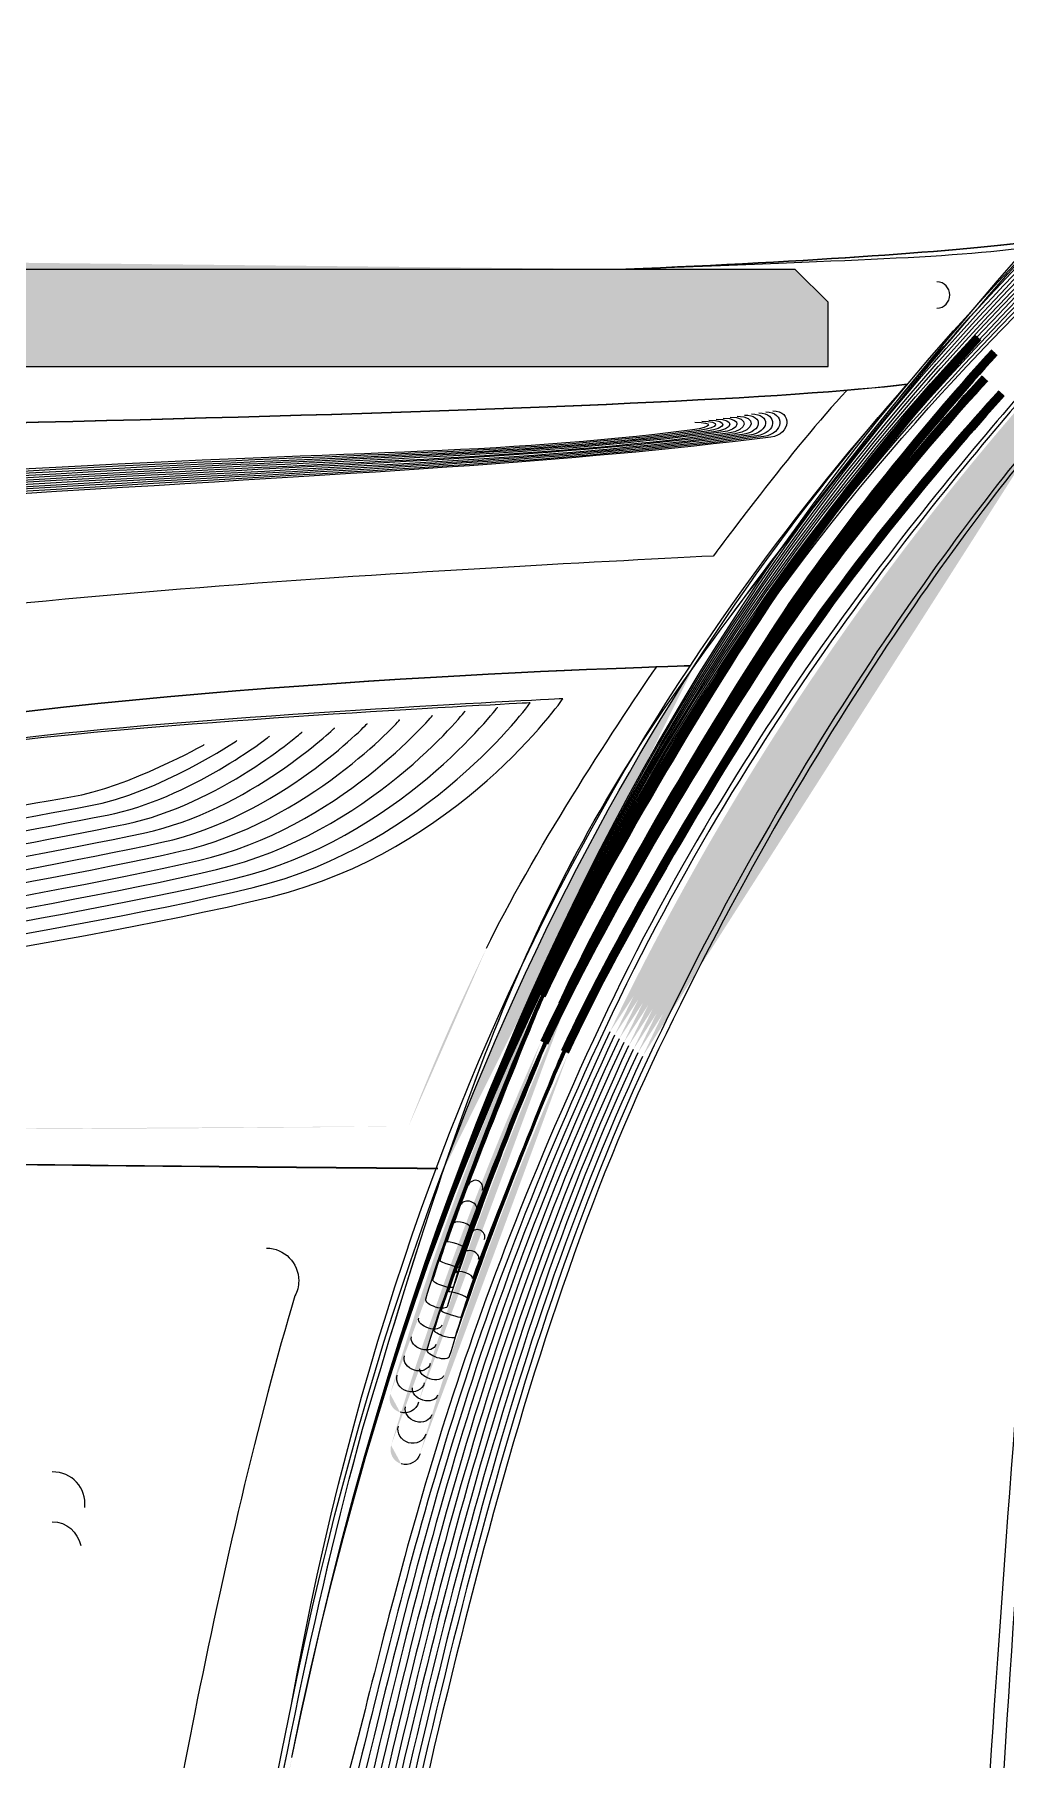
# Model space of a CAD drawing. Header units: millimetres. Extents: x 1111 to 1333, y -447 to -319.
# Drawn here: x 1281.45 to 1281.738, y -440.785 to -440.274 of the extents above; entities that cross this region are included whole.
import ezdxf

# ---------------------------------------------------------------- set-up
doc = ezdxf.new("R2010")
doc.units = ezdxf.units.MM

# ---------------------------------------------------------------- blocks, each defined once
blk = doc.blocks.new('scanne')
at = {"transparency": 33554559}
h = blk.add_hatch(color=256, dxfattribs=at)
h.paths.add_polyline_path([(0.00992, 2.25476, 0.014829), (-0.03912, 2.30594)], flags=0)
h.paths.add_polyline_path([(0.00992, 2.25476), (0.01129, 2.25316)], flags=0)
h.paths.add_polyline_path([(2.23438, 2.25316), (2.23647, 2.25558)], flags=0)
h.paths.add_polyline_path([(2.27393, 2.29508, 0.014038), (2.23647, 2.25558)], flags=0)
h.paths.add_polyline_path([(2.27393, 2.29508), (2.27434, 2.29577)], flags=0)
h.paths.add_polyline_path([(2.15103, 2.28719), (2.14483, 2.28715), (1.89379, 2.28715), (1.85939, 2.30508), (1.85574, 2.29978), (1.84726, 2.3043), (1.84625, 2.30799), (1.6511, 2.35092), (1.65146, 2.35133), (1.7255, 2.35133), (1.7255, 2.36192), (1.69699, 2.36611), (1.69699, 2.36926), (1.57427, 2.36926), (1.56816, 2.36917), (1.55023, 2.37318), (1.548, 2.37318), (1.54772, 2.37715), (1.53577, 2.37715), (1.53568, 2.37309), (1.42638, 2.37236), (1.42661, 2.37665), (1.38423, 2.37665), (1.38395, 2.372), (0.9873, 2.36926), (0.9873, 2.36005), (0.98045, 2.3501), (1.58381, 2.3501), (1.58399, 2.3496), (1.76012, 2.29235), (1.76245, 2.29139)], flags=0)
h.paths.add_polyline_path([(1.23341, 2.2871, 0.002387), (1.76245, 2.29139)], flags=0)
h.paths.add_polyline_path([(1.23341, 2.2871), (1.23341, 2.28715), (0.92589, 2.28715), (0.89127, 2.30508), (0.88748, 2.29978), (0.87904, 2.3043), (0.878, 2.30799), (0.68407, 2.35069), (0.68329, 2.35133), (0.75733, 2.35133), (0.75733, 2.36192), (0.72869, 2.36611), (0.72869, 2.36926), (0.60615, 2.36926), (0.60104, 2.36894), (0.58198, 2.37318), (0.57974, 2.37318), (0.57947, 2.37715), (0.56751, 2.37715), (0.56747, 2.37309), (0.45803, 2.37236), (0.4583, 2.37665), (0.41597, 2.37665), (0.41574, 2.372), (0.01913, 2.36926), (0.01913, 2.36005), (0.01234, 2.3501), (0.61564, 2.3501), (0.61478, 2.34992), (0.80117, 2.28938), (0.80368, 2.28842)], flags=0)
h = blk.add_hatch(color=256, dxfattribs=at)
h.paths.add_polyline_path([(2.05213, 1.84616, 0.009329), (2.02444, 1.69763)], flags=0)
h.paths.add_polyline_path([(2.3331, 2.35321), (2.35317, 2.34172)], flags=0)
h.paths.add_polyline_path([(2.27982, 2.24783, 0.067034), (2.15601, 2.05386)], flags=0)
h = blk.add_hatch(color=256, dxfattribs=at)
h.paths.add_polyline_path([(2.05213, 1.84616, 0.009098), (2.02658, 1.7093)], flags=0)
h.paths.add_polyline_path([(2.33323, 2.3523), (2.35225, 2.34121)], flags=0)
h.paths.add_polyline_path([(2.27917, 2.24893, 0.067418), (2.15459, 2.05496)], flags=0)
h = blk.add_hatch(color=256, dxfattribs=at)
h.paths.add_polyline_path([(2.05212, 1.84616, 0.008333), (2.02867, 1.72094)], flags=0)
h.paths.add_polyline_path([(2.33331, 2.35134), (2.35137, 2.34067)], flags=0)
h.paths.add_polyline_path([(2.27857, 2.25002, 0.068002), (2.15325, 2.05596)], flags=0)
h = blk.add_hatch(color=256, dxfattribs=at)
h.paths.add_polyline_path([(2.05215, 1.84612, 0.008647), (2.03085, 1.73257)], flags=0)
h.paths.add_polyline_path([(2.33344, 2.35039), (2.3505, 2.34012)], flags=0)
h.paths.add_polyline_path([(2.27796, 2.25108, 0.068374), (2.15187, 2.05701)], flags=0)
h = blk.add_hatch(color=256, dxfattribs=at)
h.paths.add_polyline_path([(2.05214, 1.84617, 0.007924), (2.03294, 1.74425)], flags=0)
h.paths.add_polyline_path([(2.33352, 2.34948), (2.34958, 2.33958)], flags=0)
h.paths.add_polyline_path([(2.27736, 2.25217, 0.068821), (2.15045, 2.05806)], flags=0)
h = blk.add_hatch(color=256, dxfattribs=at)
h.paths.add_polyline_path([(2.05213, 1.84617, 0.007103), (2.03507, 1.75594)], flags=0)
h.paths.add_polyline_path([(2.33369, 2.34857), (2.34865, 2.33903)], flags=0)
h.paths.add_polyline_path([(2.27676, 2.25323, 0.069447), (2.14907, 2.05912)], flags=0)
h = blk.add_hatch(color=256, dxfattribs=at)
h.paths.add_polyline_path([(2.05212, 1.84617, 0.005948), (2.03716, 1.76761)], flags=0)
h.paths.add_polyline_path([(2.33377, 2.34765), (2.34777, 2.33853)], flags=0)
h.paths.add_polyline_path([(2.27611, 2.25432, 0.069742), (2.14769, 2.06016)], flags=0)
h = blk.add_hatch(color=256, dxfattribs=at)
h.paths.add_polyline_path([(2.05212, 1.84613, 0.005595), (2.0393, 1.77925)], flags=0)
h.paths.add_polyline_path([(2.3339, 2.3467), (2.34686, 2.33799)], flags=0)
h.paths.add_polyline_path([(2.34686, 2.33799, 0.000872), (2.27546, 2.25537)], flags=0)
h.paths.add_polyline_path([(2.27546, 2.25537, 0.070031), (2.14632, 2.06122)], flags=0)
h = blk.add_hatch(color=256, dxfattribs=at)
h.paths.add_polyline_path([(2.31337, 2.31901), (2.261, 2.2618)], flags=0)
h.paths.add_polyline_path([(2.13317, 2.06879, 0.032471), (2.08965, 1.95141)], flags=0)
h.paths.add_polyline_path([(2.08126, 1.95388, 0.424818), (2.08418, 1.94845)], flags=0)
h.paths.add_polyline_path([(2.12524, 2.07248, 0.03338), (2.08126, 1.95388)], flags=0)
h.paths.add_polyline_path([(2.25448, 2.26778), (2.30694, 2.32494)], flags=0)
h = blk.add_hatch(color=256, dxfattribs=at)
h.paths.add_polyline_path([(2.30975, 2.30715, 0.413093), (2.31604, 2.30737)], flags=0)
h.paths.add_polyline_path([(2.31604, 2.30737), (2.26312, 2.24967)], flags=0)
h.paths.add_polyline_path([(2.13398, 2.05478, 0.032749), (2.09009, 1.93613)], flags=0)
h.paths.add_polyline_path([(2.08152, 1.93864, 0.406939), (2.08453, 1.93312)], flags=0)
h.paths.add_polyline_path([(2.12599, 2.05848, 0.032895), (2.08152, 1.93864)], flags=0)
h.paths.add_polyline_path([(2.2566, 2.25564), (2.30947, 2.3134)], flags=0)
blk.add_hatch(color=256, dxfattribs=at).paths.add_polyline_path([(2.20122, 2.28714), (1.8938, 2.28714), (1.76529, 2.29052), (1.75311, 2.27738), (1.75325, 2.25831), (2.21099, 2.25831), (2.21099, 2.27738)])
h = blk.add_hatch(color=256, dxfattribs=at)
h.paths.add_polyline_path([(0.45431, 2.28345, 0.414706), (0.45043, 2.27957)], flags=0)
h.paths.add_polyline_path([(0.45043, 2.27957, 0.410301), (0.45431, 2.27569)], flags=0)
h.paths.add_polyline_path([(0.45431, 2.27569), (2.2432, 2.27569)], flags=0)
h = blk.add_hatch(color=256, dxfattribs=at)
h.paths.add_polyline_path([(1.8405, 2.11989, 0.122916), (1.80159, 2.06195)], flags=0)
h.paths.add_polyline_path([(1.93602, 2.0323, 0.00262), (2.0867, 2.03321)], flags=0)
h.paths.add_polyline_path([(2.10979, 2.08599, 0.020597), (2.0867, 2.03321)], flags=0)
h.paths.add_polyline_path([(2.1601, 2.16929, 0.005045), (2.17, 2.16966)], flags=0)
h.paths.add_polyline_path([(2.17, 2.16966), (2.17123, 2.16947)], flags=0)
h.paths.add_polyline_path([(2.17123, 2.16947, 0.052813), (2.09729, 2.02071)], flags=0)
h.paths.add_polyline_path([(2.09729, 2.02071), (2.09537, 2.02071)], flags=0)
h = blk.add_hatch(color=256, dxfattribs=at)
h.paths.add_polyline_path([(2.17001, 2.16967), (2.17124, 2.16948)], flags=0)
h.paths.add_polyline_path([(2.17124, 2.16948, 0.052884), (2.09729, 2.02067)], flags=0)
h.paths.add_polyline_path([(2.09729, 2.02067), (2.09538, 2.02067)], flags=0)
h = blk.add_hatch(color=256, dxfattribs=at)
h.paths.add_polyline_path([(2.17001, 2.16967), (2.17124, 2.16948)], flags=0)
h.paths.add_polyline_path([(2.17124, 2.16948, 0.052884), (2.09729, 2.02067)], flags=0)
h.paths.add_polyline_path([(2.09729, 2.02067), (2.09538, 2.02067)], flags=0)
at = {"lineweight": -3}
blk.add_lwpolyline([(1.76533, 2.29055), (1.7531, 2.27741), (1.75324, 2.25834), (2.21098, 2.25834), (2.21098, 2.27741), (2.20122, 2.28712), (1.89379, 2.28712)], dxfattribs=at)
for points in [[(2.16821, 2.16524), (2.21351, 2.22911), (2.28641, 2.31884), (2.33221, 2.3567)], [(2.16821, 2.16526), (2.21351, 2.22908), (2.28709, 2.31721), (2.33289, 2.35508)], [(2.05211, 1.84614), (2.11136, 2.137), (2.23755, 2.25885), (2.28599, 2.3093)], [(2.05212, 1.84616), (2.11137, 2.13703), (2.24066, 2.25618), (2.2891, 2.30659)], [(2.05213, 1.84616), (2.11139, 2.13703), (2.2383, 2.25819), (2.28675, 2.3086)], [(2.05213, 1.84616), (2.11139, 2.13703), (2.23908, 2.2575), (2.28757, 2.30796)], [(2.05213, 1.84616), (2.11139, 2.13703), (2.23985, 2.25687), (2.28834, 2.30727)], [(2.05215, 1.84612), (2.11141, 2.13703), (2.24142, 2.2555), (2.28992, 2.30591)], [(2.05212, 1.84617), (2.11138, 2.13703), (2.24376, 2.25354), (2.29226, 2.30395)], [(2.05212, 1.84613), (2.11137, 2.13699), (2.24453, 2.25291), (2.29303, 2.30327)], [(2.05212, 1.84617), (2.11138, 2.13703), (2.24531, 2.25222), (2.29376, 2.30258)], [(2.05212, 1.84614), (2.11137, 2.13701), (2.24609, 2.25156), (2.29458, 2.30192)], [(2.05213, 1.84617), (2.11139, 2.13703), (2.24295, 2.25423), (2.29144, 2.30459)], [(2.05214, 1.84617), (2.11136, 2.13703), (2.24219, 2.25491), (2.29068, 2.30527)], [(2.27434, 2.29577), (2.24856, 2.29244), (2.20687, 2.28961), (2.15103, 2.28719)], [(2.15104, 2.28719), (2.20688, 2.28961), (2.24857, 2.29244), (2.27435, 2.29577)], [(2.15103, 2.28718), (2.21526, 2.28996), (2.24975, 2.29046), (2.27393, 2.29439)], [(2.24699, 2.27957), (2.24699, 2.28171), (2.24535, 2.28345), (2.2432, 2.28345)], [(2.2432, 2.27569), (2.24535, 2.27569), (2.24699, 2.27747), (2.24699, 2.27957)], [(2.19029, 2.18635), (2.20931, 2.21518), (2.23673, 2.24821), (2.25448, 2.26778)], [(2.19044, 2.18621), (2.20942, 2.21508), (2.23688, 2.24811), (2.25463, 2.26764)], [(2.1906, 2.18608), (2.20958, 2.21496), (2.23704, 2.24798), (2.25479, 2.26746)], [(2.19078, 2.18603), (2.20971, 2.21486), (2.23717, 2.24785), (2.25492, 2.26737)], [(2.19092, 2.1859), (2.2099, 2.21473), (2.23736, 2.24771), (2.2551, 2.26724)], [(2.19109, 2.18577), (2.21007, 2.2146), (2.23749, 2.24758), (2.25528, 2.26706)], [(2.19125, 2.18568), (2.21013, 2.21451), (2.23764, 2.24745), (2.25539, 2.26697)], [(2.19141, 2.18555), (2.21034, 2.21439), (2.2378, 2.24732), (2.25555, 2.2668)], [(2.19159, 2.18544), (2.21052, 2.21428), (2.23798, 2.24721), (2.25572, 2.26669)], [(2.19174, 2.18533), (2.21067, 2.21412), (2.23809, 2.24705), (2.25583, 2.26653)], [(2.1919, 2.18523), (2.21083, 2.21406), (2.23829, 2.24695), (2.25599, 2.26638)], [(2.19208, 2.18512), (2.21097, 2.2139), (2.23843, 2.24684), (2.25618, 2.26627)], [(2.25942, 2.26335), (2.24176, 2.24396), (2.21453, 2.21126), (2.19573, 2.1827)], [(2.25955, 2.26323), (2.24194, 2.24385), (2.2147, 2.21114), (2.19591, 2.18263)], [(2.25971, 2.26307), (2.24206, 2.24372), (2.21487, 2.21106), (2.19607, 2.1825)], [(2.25988, 2.26291), (2.24222, 2.24356), (2.21503, 2.21095), (2.19628, 2.18239)], [(2.25997, 2.26279), (2.24241, 2.24344), (2.21513, 2.21083), (2.19643, 2.18227)], [(2.26013, 2.26264), (2.24252, 2.24334), (2.21529, 2.21068), (2.19658, 2.18217)], [(2.2603, 2.2625), (2.24269, 2.24316), (2.21554, 2.21054), (2.19679, 2.18207)], [(2.26044, 2.26236), (2.24283, 2.24311), (2.21564, 2.21044), (2.19694, 2.18198)], [(2.26057, 2.26226), (2.24297, 2.24297), (2.21582, 2.2103), (2.19712, 2.18184)], [(2.26072, 2.26208), (2.24315, 2.24278), (2.21601, 2.21017), (2.19726, 2.1817)], [(2.26083, 2.26193), (2.24332, 2.24268), (2.21617, 2.21007), (2.19742, 2.18164)], [(2.261, 2.2618), (2.24344, 2.24255), (2.21634, 2.20993), (2.19763, 2.18151)], [(2.27423, 2.25753), (2.24713, 2.22642), (2.1881, 2.15836), (2.14353, 2.06329)], [(2.27488, 2.25646), (2.24773, 2.22535), (2.18948, 2.15729), (2.14491, 2.06222)], [(2.19164, 2.17339), (2.21085, 2.20259), (2.23858, 2.23594), (2.2566, 2.25564)], [(2.1918, 2.17331), (2.21091, 2.20251), (2.23874, 2.23581), (2.25671, 2.25552)], [(2.192, 2.17318), (2.21116, 2.20233), (2.2389, 2.23563), (2.25687, 2.25538)], [(2.19214, 2.17309), (2.21125, 2.20229), (2.23908, 2.23554), (2.25705, 2.25525)], [(2.19232, 2.17298), (2.21143, 2.20213), (2.23926, 2.23543), (2.25718, 2.2551)], [(2.19249, 2.17282), (2.21161, 2.20202), (2.23939, 2.23527), (2.25736, 2.25494)], [(2.19268, 2.17274), (2.21179, 2.20189), (2.23957, 2.23515), (2.25745, 2.25481)], [(2.19286, 2.17258), (2.21197, 2.20174), (2.23971, 2.23504), (2.25764, 2.25465)], [(2.23436, 2.25315), (2.10316, 2.2365), (1.20593, 2.2323), (1.12272, 2.2323)], [(2.2344, 2.25313), (2.10315, 2.23648), (1.20597, 2.23229), (1.12272, 2.23229)], [(1.12274, 2.23231), (1.20595, 2.23231), (2.10318, 2.23646), (2.23438, 2.25316)], [(2.23438, 2.25314), (2.10318, 2.23649), (1.20595, 2.23229), (1.12274, 2.23229)], [(2.0521, 1.86238), (2.08937, 2.06954), (2.17449, 2.18523), (2.23439, 2.25315)], [(2.05211, 1.86236), (2.09417, 2.06856), (2.1745, 2.18521), (2.2344, 2.25313)], [(2.21642, 2.25114), (2.201, 2.2349), (2.17696, 2.2022), (2.17696, 2.2022)], [(2.19299, 2.17253), (2.2121, 2.20163), (2.23989, 2.23493), (2.25777, 2.25455)], [(2.19317, 2.17237), (2.2122, 2.20152), (2.24007, 2.23478), (2.25791, 2.25444)], [(2.19336, 2.17228), (2.21242, 2.20138), (2.24021, 2.23464), (2.25809, 2.25426)], [(2.19353, 2.17217), (2.2126, 2.20128), (2.24038, 2.23454), (2.25822, 2.25415)], [(2.2615, 2.25119), (2.24366, 2.23162), (2.21625, 2.19863), (2.19727, 2.16976)], [(2.26165, 2.25106), (2.24385, 2.23145), (2.21639, 2.19851), (2.19742, 2.16963)], [(2.26178, 2.25093), (2.24399, 2.23136), (2.21658, 2.19837), (2.1976, 2.1695)], [(2.26197, 2.25081), (2.24413, 2.23119), (2.21671, 2.19825), (2.19773, 2.16938)], [(2.26206, 2.25064), (2.24432, 2.23107), (2.21685, 2.19813), (2.19788, 2.1693)], [(2.26224, 2.25052), (2.24445, 2.23095), (2.21704, 2.19802), (2.19806, 2.16919)], [(2.26238, 2.25033), (2.24464, 2.2308), (2.21717, 2.19787), (2.19824, 2.16908)], [(2.26252, 2.25021), (2.24473, 2.23069), (2.21736, 2.1978), (2.19838, 2.16897)], [(2.26266, 2.25014), (2.24492, 2.23057), (2.2175, 2.19768), (2.19857, 2.16885)], [(2.2628, 2.24995), (2.24505, 2.23043), (2.21768, 2.19754), (2.19871, 2.16875)], [(2.26296, 2.24986), (2.24522, 2.23029), (2.21776, 2.19749), (2.19887, 2.16866)], [(2.26312, 2.24967), (2.24538, 2.23019), (2.21796, 2.1973), (2.19903, 2.16851)], [(2.2804, 2.24678), (2.25322, 2.21572), (2.20199, 2.14779), (2.15737, 2.05281)], [(2.28107, 2.24571), (2.25383, 2.21465), (2.20342, 2.14672), (2.15876, 2.05179)], [(2.1904, 2.24461), (2.19619, 2.24461), (2.19578, 2.23864), (2.18981, 2.23786)], [(2.19248, 2.24492), (2.19832, 2.24492), (2.19791, 2.23844), (2.19193, 2.23766)], [(2.19458, 2.24521), (2.20042, 2.24521), (2.20001, 2.23827), (2.19403, 2.23745)], [(2.1729, 2.23942), (2.11199, 2.23167), (2.07399, 2.23322), (1.96209, 2.22669)], [(2.17077, 2.2396), (2.10987, 2.23185), (2.07378, 2.23381), (1.96211, 2.22738)], [(2.17145, 2.24184), (2.17729, 2.24184), (2.1767, 2.24038), (2.17077, 2.2396)], [(2.17358, 2.24216), (2.17937, 2.24216), (2.17878, 2.2402), (2.1729, 2.23942)], [(2.17567, 2.24245), (2.18151, 2.24245), (2.18092, 2.23998), (2.17499, 2.23921)], [(2.17777, 2.24278), (2.18357, 2.24278), (2.18306, 2.23977), (2.17713, 2.23904)], [(2.17987, 2.24307), (2.18571, 2.24307), (2.18516, 2.2396), (2.17923, 2.23887)], [(2.18196, 2.24341), (2.1878, 2.24341), (2.1873, 2.23939), (2.18137, 2.23862)], [(2.18406, 2.2437), (2.1899, 2.2437), (2.1894, 2.23922), (2.18347, 2.23845)], [(2.18616, 2.24399), (2.192, 2.24399), (2.1915, 2.23901), (2.18557, 2.23824)], [(2.18825, 2.24432), (2.19409, 2.24432), (2.19364, 2.23885), (2.18766, 2.23807)], [(2.19403, 2.23745), (2.13309, 2.22979), (2.07643, 2.22709), (1.96152, 2.22002)], [(2.19193, 2.23766), (2.13099, 2.22973), (2.0762, 2.22772), (1.96156, 2.22069)], [(2.18981, 2.23786), (2.12891, 2.23001), (2.07594, 2.22828), (1.96162, 2.22135)], [(2.18766, 2.23807), (2.12681, 2.23013), (2.07567, 2.2289), (1.96167, 2.22201)], [(2.18557, 2.23824), (2.12471, 2.23026), (2.07544, 2.22953), (1.96172, 2.22268)], [(2.18347, 2.23845), (2.12257, 2.23074), (2.07526, 2.23015), (1.96181, 2.22335)], [(2.18137, 2.23862), (2.12047, 2.23068), (2.07499, 2.23073), (1.96185, 2.22402)], [(2.17923, 2.23887), (2.11833, 2.23112), (2.07472, 2.23135), (1.9619, 2.22469)], [(2.17713, 2.23904), (2.11619, 2.23128), (2.07449, 2.23201), (1.96195, 2.22535)], [(2.17499, 2.23921), (2.11409, 2.23136), (2.07426, 2.23264), (1.96204, 2.22602)], [(2.17696, 2.2022), (2.10684, 2.19855), (1.93048, 2.18988), (1.86406, 2.17145)], [(2.25667, 1.80458), (2.26388, 1.93026), (2.2813, 2.13632), (2.28897, 2.19056)], [(2.26094, 1.80712), (2.26815, 1.9328), (2.28402, 2.13653), (2.29146, 2.19032)], [(2.12524, 2.07248), (2.14175, 2.10839), (2.17063, 2.15619), (2.19029, 2.18635)], [(2.12539, 2.07243), (2.14195, 2.10829), (2.17078, 2.15614), (2.19044, 2.18621)], [(2.12559, 2.07231), (2.14211, 2.10816), (2.17094, 2.15602), (2.1906, 2.18608)], [(2.12577, 2.07226), (2.14229, 2.10812), (2.17112, 2.15592), (2.19078, 2.18603)], [(2.12596, 2.07217), (2.14247, 2.10798), (2.1713, 2.15579), (2.19092, 2.1859)], [(2.12613, 2.07204), (2.14269, 2.1079), (2.17148, 2.15571), (2.19109, 2.18577)], [(2.12629, 2.072), (2.14285, 2.10777), (2.17159, 2.15566), (2.19125, 2.18568)], [(2.12645, 2.07192), (2.14305, 2.10768), (2.17184, 2.15549), (2.19141, 2.18555)], [(2.12667, 2.07181), (2.14323, 2.10757), (2.17197, 2.15543), (2.19159, 2.18544)], [(2.12682, 2.07174), (2.14338, 2.10746), (2.17217, 2.15531), (2.19174, 2.18533)], [(2.12703, 2.07164), (2.14359, 2.1074), (2.17232, 2.15521), (2.1919, 2.18523)], [(2.12717, 2.07157), (2.14377, 2.10729), (2.17251, 2.1551), (2.19208, 2.18512)], [(2.19573, 2.1827), (2.17625, 2.15282), (2.14765, 2.10528), (2.13118, 2.0697)], [(2.19591, 2.18263), (2.17643, 2.15275), (2.14783, 2.10521), (2.13136, 2.06963)], [(2.19607, 2.1825), (2.17655, 2.15262), (2.14799, 2.10513), (2.13157, 2.0695)], [(2.19628, 2.18239), (2.17676, 2.15251), (2.14816, 2.10502), (2.13173, 2.06944)], [(2.19643, 2.18227), (2.17685, 2.15244), (2.14834, 2.1049), (2.13192, 2.06936)], [(2.19658, 2.18217), (2.17701, 2.15233), (2.1485, 2.10485), (2.13213, 2.06931)], [(2.19679, 2.18207), (2.17727, 2.15219), (2.14867, 2.1047), (2.13229, 2.06921)], [(2.19694, 2.18198), (2.17746, 2.15205), (2.14886, 2.10461), (2.13248, 2.06912)], [(2.19712, 2.18184), (2.17759, 2.152), (2.14904, 2.10456), (2.13261, 2.06907)], [(2.19726, 2.1817), (2.17774, 2.15186), (2.14918, 2.10442), (2.13285, 2.06898)], [(2.19742, 2.18164), (2.17795, 2.15181), (2.14939, 2.10437), (2.13301, 2.06888)], [(2.19763, 2.18151), (2.17811, 2.15168), (2.14955, 2.10428), (2.13317, 2.06879)], [(2.12599, 2.05848), (2.14274, 2.0947), (2.17184, 2.14301), (2.19164, 2.17339)], [(2.12615, 2.0584), (2.1429, 2.09462), (2.17191, 2.14297), (2.1918, 2.17331)], [(2.12635, 2.05831), (2.1431, 2.09449), (2.17216, 2.1428), (2.192, 2.17318)], [(2.12654, 2.05822), (2.14328, 2.0944), (2.17229, 2.14275), (2.19214, 2.17309)], [(2.12672, 2.05811), (2.14346, 2.09429), (2.17247, 2.14265), (2.19232, 2.17298)], [(2.12689, 2.05805), (2.14364, 2.09418), (2.17265, 2.14253), (2.19249, 2.17282)], [(2.16999, 2.16967), (2.16999, 2.16967), (2.02241, 2.16574), (1.92629, 2.14955)], [(2.16999, 2.16967), (2.16999, 2.16967), (2.02241, 2.16574), (1.92629, 2.14955)], [(1.92631, 2.14955), (2.02239, 2.16574), (2.17001, 2.16967), (2.17001, 2.16967)], [(1.92631, 2.14955), (2.02239, 2.16574), (2.17001, 2.16967), (2.17001, 2.16967)], [(2.10979, 2.08599), (2.12292, 2.11318), (2.14724, 2.15059), (2.1601, 2.16929)], [(2.12703, 2.05792), (2.14382, 2.0941), (2.17288, 2.14236), (2.19268, 2.17274)], [(2.12721, 2.05785), (2.144, 2.09403), (2.17301, 2.14225), (2.19286, 2.17258)], [(2.12739, 2.05775), (2.14418, 2.09388), (2.17319, 2.14214), (2.19299, 2.17253)], [(2.12757, 2.05769), (2.14436, 2.09382), (2.17333, 2.14208), (2.19317, 2.17237)], [(2.12776, 2.05759), (2.1445, 2.09372), (2.17356, 2.14194), (2.19336, 2.17228)], [(2.12793, 2.05749), (2.14467, 2.09362), (2.17373, 2.14184), (2.19353, 2.17217)], [(2.19727, 2.16976), (2.17747, 2.13965), (2.14859, 2.09152), (2.13199, 2.05566)], [(2.19742, 2.16963), (2.17766, 2.13957), (2.14879, 2.09144), (2.13218, 2.05559)], [(2.1976, 2.1695), (2.17784, 2.13943), (2.14897, 2.09135), (2.13236, 2.0555)], [(2.19773, 2.16938), (2.17803, 2.13932), (2.14915, 2.09128), (2.13255, 2.05542)], [(2.19788, 2.1693), (2.17821, 2.13924), (2.14934, 2.09116), (2.13273, 2.05534)], [(2.19806, 2.16919), (2.17835, 2.13912), (2.14952, 2.09109), (2.13291, 2.05528)], [(2.19824, 2.16908), (2.17853, 2.13902), (2.1497, 2.09098), (2.1331, 2.05517)], [(2.19838, 2.16897), (2.17872, 2.1389), (2.14984, 2.09091), (2.13328, 2.0551)], [(2.19857, 2.16885), (2.17891, 2.13879), (2.15003, 2.0908), (2.13347, 2.05503)], [(2.19871, 2.16875), (2.17909, 2.13869), (2.15021, 2.09075), (2.13365, 2.05493)], [(2.19887, 2.16866), (2.17921, 2.13864), (2.15038, 2.09065), (2.13382, 2.05488)], [(2.19903, 2.16851), (2.17946, 2.13849), (2.15058, 2.09055), (2.13398, 2.05478)], [(2.0731, 1.94346), (2.10266, 2.04337), (2.12287, 2.10148), (2.16821, 2.16526)], [(2.0731, 1.94344), (2.10266, 2.04335), (2.12287, 2.10147), (2.16821, 2.16524)], [(2.12271, 2.15868), (2.12271, 2.15868), (2.03038, 2.15407), (1.97769, 2.14828)], [(2.1324, 2.15991), (2.1324, 2.15991), (2.03519, 2.15521), (1.9798, 2.1491)], [(2.03526, 2.10662), (2.08361, 2.1183), (2.11308, 2.15744), (2.11308, 2.15744)], [(2.04065, 2.10394), (2.09242, 2.11662), (2.12271, 2.15868), (2.12271, 2.15868)], [(2.04604, 2.10124), (2.10129, 2.11488), (2.1324, 2.15991), (2.1324, 2.15991)], [(2.01363, 2.11737), (2.04825, 2.12499), (2.07448, 2.15254), (2.07448, 2.15254)], [(2.01906, 2.11469), (2.05711, 2.12332), (2.08412, 2.1537), (2.08412, 2.1537)], [(2.02445, 2.11197), (2.06596, 2.1216), (2.09379, 2.15494), (2.09379, 2.15494)], [(2.02984, 2.1093), (2.07478, 2.11993), (2.10343, 2.15619), (2.10343, 2.15619)], [(1.9798, 2.1491), (1.9241, 2.14289), (1.89769, 2.13714), (1.87046, 2.12588)], [(1.97769, 2.14828), (1.9245, 2.14239), (1.89777, 2.13669), (1.8709, 2.12561)], [(1.99202, 2.12815), (2.01287, 2.13198), (2.03586, 2.14754), (2.03586, 2.14754)], [(1.99744, 2.12543), (2.02171, 2.13017), (2.04552, 2.14879), (2.04552, 2.14879)], [(2.00285, 2.12276), (2.03054, 2.12846), (2.05517, 2.15004), (2.05517, 2.15004)], [(2.00823, 2.12009), (2.03939, 2.12675), (2.0648, 2.15129), (2.0648, 2.15129)], [(1.98664, 2.13082), (2.00402, 2.13378), (2.02619, 2.14633), (2.02619, 2.14633)], [(1.86027, 2.09229), (1.88249, 2.10858), (1.95557, 2.12144), (1.99202, 2.12815)], [(1.86128, 2.09564), (1.88263, 2.11202), (1.95329, 2.1253), (1.98664, 2.13082)], [(1.85833, 2.08558), (1.88223, 2.10168), (1.96006, 2.11396), (2.00285, 2.12276)], [(1.8593, 2.08898), (1.8823, 2.10517), (1.95784, 2.11763), (1.99744, 2.12543)], [(1.85638, 2.07891), (1.88193, 2.09483), (1.96454, 2.10656), (2.01363, 2.11737)], [(1.85733, 2.08227), (1.88205, 2.09824), (1.9623, 2.11028), (2.00823, 2.12009)], [(1.85443, 2.07224), (1.88162, 2.08798), (1.96903, 2.09915), (2.02445, 2.11197)], [(1.85538, 2.0756), (1.8818, 2.09138), (1.96679, 2.10283), (2.01906, 2.11469)], [(1.85246, 2.06561), (1.8813, 2.08117), (1.97345, 2.09194), (2.03526, 2.10662)], [(1.85344, 2.06893), (1.88145, 2.08457), (1.97122, 2.09548), (2.02984, 2.1093)], [(1.85048, 2.05891), (1.88095, 2.07442), (1.97789, 2.08455), (2.04604, 2.10124)], [(1.85147, 2.06224), (1.88112, 2.0778), (1.97569, 2.08825), (2.04065, 2.10394)], [(2.09178, 1.98199), (2.0968, 1.99919), (2.11655, 2.05124), (2.12613, 2.07204)], [(2.0939, 1.98765), (2.09805, 2.00198), (2.1183, 2.05462), (2.12629, 2.072)], [(2.09602, 1.99327), (2.09935, 2.00472), (2.12006, 2.058), (2.12645, 2.07192)], [(2.09811, 1.99891), (2.10062, 2.00749), (2.12183, 2.06141), (2.12667, 2.07181)], [(2.10023, 2.00454), (2.10187, 2.01025), (2.12363, 2.06481), (2.12682, 2.07174)], [(2.13229, 2.06921), (2.1228, 2.04864), (2.10323, 1.997), (2.09826, 1.97998)], [(2.13213, 2.06931), (2.12419, 2.05216), (2.10412, 1.99988), (2.09996, 1.98569)], [(2.13192, 2.06936), (2.12558, 2.05563), (2.10501, 2.00281), (2.10168, 1.99145)], [(2.13173, 2.06944), (2.12699, 2.05917), (2.10591, 2.00566), (2.1034, 1.99713)], [(2.13157, 2.0695), (2.12838, 2.06266), (2.10675, 2.00851), (2.10511, 2.00286)], [(2.14632, 2.06122), (2.10175, 1.96615), (2.08587, 1.88974), (2.06959, 1.82432)], [(2.14491, 2.06222), (2.10038, 1.9672), (2.08533, 1.89621), (2.07, 1.83568)], [(2.14353, 2.06329), (2.09897, 1.96826), (2.08482, 1.90271), (2.07041, 1.84705)], [(2.15325, 2.05596), (2.10868, 1.96089), (2.08843, 1.8572), (2.06744, 1.76751)], [(2.15187, 2.05701), (2.1073, 1.96195), (2.08792, 1.86368), (2.06789, 1.77888)], [(2.15045, 2.05806), (2.10588, 1.96299), (2.08741, 1.87021), (2.06829, 1.79024)], [(2.14907, 2.05912), (2.10454, 1.96405), (2.08689, 1.87669), (2.06873, 1.8016)], [(2.14769, 2.06016), (2.10312, 1.96509), (2.08638, 1.88321), (2.06914, 1.81295)], [(2.09218, 1.96704), (2.09729, 1.98442), (2.11718, 2.03697), (2.12689, 2.05805)], [(2.09432, 1.97275), (2.09852, 1.98721), (2.11896, 2.0404), (2.12703, 2.05792)], [(2.09642, 1.97843), (2.0998, 1.99002), (2.12078, 2.0438), (2.12721, 2.05785)], [(2.09856, 1.98412), (2.10111, 1.99279), (2.12255, 2.04726), (2.12739, 2.05775)], [(2.13291, 2.05528), (2.12493, 2.0379), (2.10468, 1.98511), (2.10048, 1.97075)], [(2.10066, 1.9898), (2.10239, 1.9956), (2.12438, 2.05066), (2.12757, 2.05769)], [(2.13273, 2.05534), (2.12635, 2.04143), (2.10559, 1.98801), (2.10221, 1.97656)], [(2.13255, 2.05542), (2.12776, 2.04502), (2.10645, 1.99092), (2.10394, 1.9823)], [(2.13236, 2.0555), (2.12917, 2.04856), (2.10736, 1.99382), (2.10568, 1.98807)], [(2.15876, 2.05179), (2.11424, 1.95672), (2.09052, 1.83117), (2.06575, 1.7221)], [(2.15737, 2.05281), (2.1128, 1.95779), (2.08999, 1.83772), (2.06618, 1.73344)], [(2.15601, 2.05386), (2.11144, 1.95879), (2.0895, 1.8442), (2.06659, 1.7448)], [(2.15459, 2.05496), (2.11006, 1.95989), (2.08899, 1.85072), (2.067, 1.75615)], [(2.1331, 2.05517), (2.12352, 2.03432), (2.10381, 1.98218), (2.09875, 1.96498)], [(1.8143, 2.02734), (1.86225, 2.02255), (1.96471, 2.02177), (2.09536, 2.02067)], [(1.8143, 2.02734), (1.86225, 2.02255), (1.96471, 2.02177), (2.09536, 2.02067)], [(2.09537, 2.02071), (1.96472, 2.02176), (1.86226, 2.02258), (1.81431, 2.02733)], [(2.09538, 2.02067), (1.96472, 2.02177), (1.86226, 2.02255), (1.81432, 2.02734)], [(2.09538, 2.02067), (1.96472, 2.02177), (1.86226, 2.02255), (1.81432, 2.02734)], [(2.10732, 2.01706), (2.10618, 2.01747), (2.10486, 2.01687), (2.1044, 2.01578)], [(2.10851, 2.01427), (2.10901, 2.01537), (2.10842, 2.0166), (2.10732, 2.01706)], [(2.10522, 2.01083), (2.10399, 2.01128), (2.10262, 2.01092), (2.1023, 2.01014)], [(2.10682, 2.00854), (2.10723, 2.00932), (2.10645, 2.01032), (2.10522, 2.01083)], [(2.1031, 2.00454), (2.10178, 2.00505), (2.10046, 2.00495), (2.10023, 2.00454)], [(2.10511, 2.00286), (2.10538, 2.00331), (2.10447, 2.00409), (2.1031, 2.00454)], [(2.10099, 1.99832), (2.09957, 1.99882), (2.0982, 1.99905), (2.09811, 1.99891)], [(2.1079, 2.00243), (2.10672, 2.00288), (2.10544, 2.00224), (2.10494, 2.0012)], [(2.10913, 1.99964), (2.10959, 2.00074), (2.10904, 2.00197), (2.1079, 2.00243)], [(2.04462, 1.99709), (2.04991, 1.99709), (2.05415, 1.99272), (2.05415, 1.98742)], [(2.1034, 1.99713), (2.10359, 1.99727), (2.10245, 1.99782), (2.10099, 1.99832)], [(2.10577, 1.99615), (2.10449, 1.9966), (2.10321, 1.99624), (2.1028, 1.99551)], [(2.10741, 1.99386), (2.10773, 1.99464), (2.10704, 1.99569), (2.10577, 1.99615)], [(2.09889, 1.99209), (2.09734, 1.99263), (2.09602, 1.99313), (2.09602, 1.99327)], [(2.10168, 1.99145), (2.10177, 1.99126), (2.10049, 1.99154), (2.09889, 1.99209)], [(2.10362, 1.9898), (2.1023, 1.99031), (2.10098, 1.99026), (2.10066, 1.9898)], [(2.10568, 1.98807), (2.1059, 1.98857), (2.10504, 1.98935), (2.10362, 1.9898)], [(2.05415, 1.98742), (2.05415, 1.98574), (2.05383, 1.98418), (2.05305, 1.98291)], [(2.09682, 1.98587), (2.09513, 1.98642), (2.09381, 1.9872), (2.0939, 1.98765)], [(2.09996, 1.98569), (2.09992, 1.98523), (2.0985, 1.98528), (2.09682, 1.98587)], [(2.10152, 1.98353), (2.10006, 1.98407), (2.0987, 1.98426), (2.09856, 1.98412)], [(2.05305, 1.98291), (2.0422, 1.94723), (2.03152, 1.90006), (2.02336, 1.85942)], [(2.0947, 1.97962), (2.09292, 1.98017), (2.0916, 1.98121), (2.09178, 1.98199)], [(2.09826, 1.97998), (2.09812, 1.97916), (2.09652, 1.97907), (2.0947, 1.97962)], [(2.10394, 1.9823), (2.10408, 1.98248), (2.10303, 1.98303), (2.10152, 1.98353)], [(2.09261, 1.97336), (2.09074, 1.97396), (2.08937, 1.97528), (2.08969, 1.97637)], [(2.09653, 1.97428), (2.09631, 1.97318), (2.09453, 1.97277), (2.09261, 1.97336)], [(2.09939, 1.97725), (2.09783, 1.97775), (2.09651, 1.97825), (2.09642, 1.97843)], [(2.10221, 1.97656), (2.10226, 1.97642), (2.10103, 1.97674), (2.09939, 1.97725)], [(2.09046, 1.96715), (2.0885, 1.96775), (2.08718, 1.96939), (2.08754, 1.97076)], [(2.0948, 1.96857), (2.09448, 1.96715), (2.09252, 1.96652), (2.09046, 1.96715)], [(2.09729, 1.97093), (2.0956, 1.97147), (2.09428, 1.97225), (2.09432, 1.97275)], [(2.10048, 1.97075), (2.10043, 1.97033), (2.09902, 1.97038), (2.09729, 1.97093)], [(2.08841, 1.96091), (2.08632, 1.96154), (2.08495, 1.96346), (2.08549, 1.96515)], [(2.09519, 1.96462), (2.09336, 1.96517), (2.09204, 1.96626), (2.09218, 1.96704)], [(2.09875, 1.96498), (2.09856, 1.96421), (2.09701, 1.96403), (2.09519, 1.96462)], [(2.0863, 1.95469), (2.08406, 1.95533), (2.08274, 1.95747), (2.08333, 1.95948)], [(2.09311, 1.96287), (2.09261, 1.96109), (2.09051, 1.96022), (2.08841, 1.96091)], [(2.093, 1.95835), (2.09113, 1.95894), (2.08981, 1.96026), (2.09004, 1.96136)], [(2.09702, 1.95921), (2.0967, 1.95816), (2.09496, 1.95771), (2.093, 1.95835)], [(2.09136, 1.95716), (2.09081, 1.95506), (2.08853, 1.95401), (2.0863, 1.95469)], [(2.09091, 1.95202), (2.0889, 1.95266), (2.08753, 1.95426), (2.0879, 1.95567)], [(2.09524, 1.95348), (2.09488, 1.95207), (2.09296, 1.95143), (2.09091, 1.95202)], [(2.08965, 1.95141), (2.08902, 1.94904), (2.08655, 1.94772), (2.08418, 1.94845)], [(2.08881, 1.94572), (2.08671, 1.94636), (2.08534, 1.94828), (2.0858, 1.95001)], [(2.01908, 1.66012), (2.02255, 1.68426), (2.04449, 1.84009), (2.0731, 1.94346)], [(2.01908, 1.6601), (2.02255, 1.68424), (2.04449, 1.84007), (2.0731, 1.94344)], [(2.08665, 1.93942), (2.08446, 1.94006), (2.08309, 1.9423), (2.08368, 1.94435)], [(2.09356, 1.94768), (2.09301, 1.946), (2.09095, 1.94508), (2.08881, 1.94572)], [(2.0918, 1.94193), (2.09116, 1.93993), (2.08898, 1.93878), (2.08665, 1.93942)], [(2.09009, 1.93613), (2.08936, 1.9338), (2.08694, 1.93248), (2.08453, 1.93312)], [(1.99078, 1.92024), (1.99137, 1.92608), (1.98704, 1.93078), (1.98115, 1.93078)], [(1.98115, 1.916), (1.98567, 1.916), (1.98845, 1.9129), (1.98968, 1.90897)], [(1.97629, 1.33807), (1.97629, 1.33807), (1.98879, 1.55124), (2.05211, 1.86236)], [(2.02336, 1.85942), (1.97874, 1.63899), (1.95233, 1.34374), (1.95233, 1.34374)], [(2.07041, 1.84705), (2.04377, 1.74368), (2.03469, 1.75737), (2.04354, 1.80258)]]:
    blk.add_open_spline(points, degree=3, dxfattribs=at)

msp = doc.modelspace()

# ---------------------------------------------------------------- block references
msp.add_blockref('scanne', (1279.47453, -442.63089))

doc.saveas('drawing.dxf')
